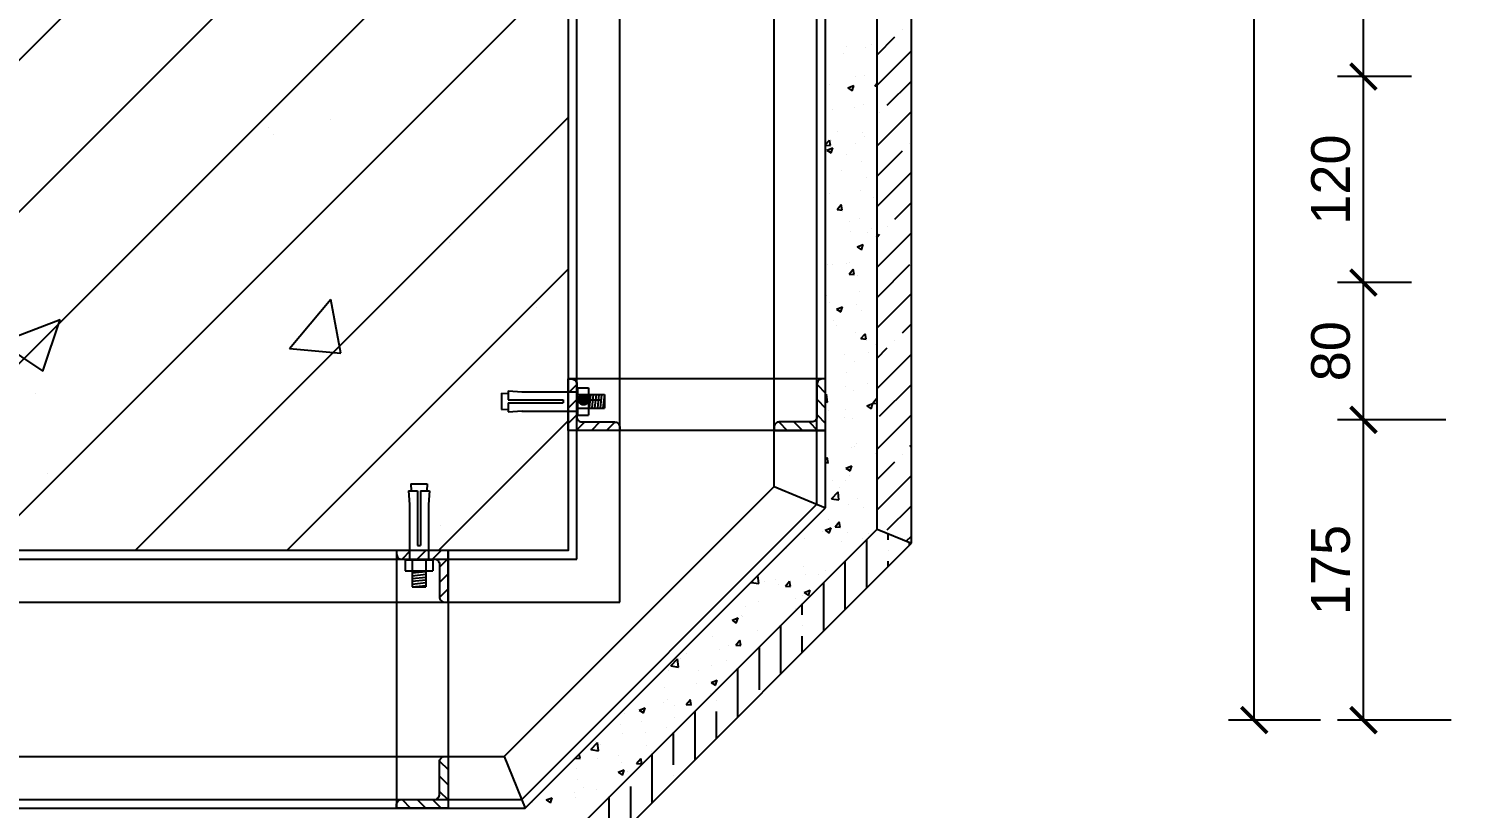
# Model space of a CAD drawing. Extents: x 15151 to 53333, y -36484 to -6005.
# Drawn here: x 24984 to 26949, y -24609 to -23552 of the extents above; entities that cross this region are included whole.
import ezdxf

# ---------------------------------------------------------------- set-up
doc = ezdxf.new("R2010")
doc.units = 0
doc.header["$MEASUREMENT"] = 0
doc.header["$PDMODE"] = 66
doc.layers.get('0').update_dxf_attribs({"linetype": 'CONTINUOUS'})
doc.layers.get('DEFPOINTS').update_dxf_attribs({"linetype": 'CONTINUOUS'})
for name, color, linetype in [('2', 2, 'CONTINUOUS'), ('3', 3, 'CONTINUOUS'), ('4', 4, 'CONTINUOUS'), ('7', 7, 'CONTINUOUS'), ('BH', 3, 'CONTINUOUS'), ('DIM', 3, 'CONTINUOUS')]:
    doc.layers.add(name, color=color, linetype=linetype)
doc.styles.add('DIM', font='ARIAL.TTF')
doc.dimstyles.new('DIM', dxfattribs={"dimscale": 35, "dimtxt": 1.5, "dimasz": 1, "dimexe": 1, "dimexo": 1, "dimgap": 0.5, "dimtad": 1, "dimdec": 0, "dimzin": 0, "dimdsep": 46, "dimtxsty": 'DIM', "dimblk": 'DOT', "dimblk1": 'ARCHTICK', "dimblk2": 'ARCHTICK', "dimsah": 1, "dimcen": 0, "dimclrd": 3, "dimclre": 3, "dimclrt": 7, "dimadec": 0, "dimazin": 0, "dimtfac": 0.5, "dimtdec": 0, "dimtmove": 2, "dimatfit": 3, "dimldrblk": 'ARCHTICK', "dimfxl": 0, "dimtolj": 1, "dimtzin": 0, "dimarcsym": 0})

# ---------------------------------------------------------------- blocks, each defined once
blk = doc.blocks.new('*X410')
at = {"color": 0}
for p, q in [((13930.02, -9139.34), (14524.09, -8545.27)), ((13930.02, -9050.95), (14435.7, -8545.27)), ((13930.02, -8962.56), (14347.31, -8545.27)), ((13930.02, -8874.17), (14258.93, -8545.27)), ((13930.02, -8785.78), (14170.54, -8545.27)), ((13930.02, -8697.39), (14082.15, -8545.27)), ((13930.02, -8609.01), (13993.76, -8545.27)), ((14012.48, -9145.27), (14530.02, -8627.72)), ((14100.87, -9145.27), (14530.02, -8716.11)), ((14189.26, -9145.27), (14530.02, -8804.5)), ((14277.64, -9145.27), (14530.02, -8892.89)), ((14366.03, -9145.27), (14530.02, -8981.28)), ((14454.42, -9145.27), (14530.02, -9069.67))]:
    blk.add_line(p, q, dxfattribs=at)
blk = doc.blocks.new('*X411')
at = {"color": 0}
for p, q in [((14306.7, -8550.05), (14306.7, -8550.05)), ((13939.57, -8620.08), (13963.67, -8591.36)), ((13969.45, -8622.71), (13963.66, -8591.37)), ((13990.93, -8591.62), (13990.93, -8591.62)), ((14412.26, -8595.67), (14412.26, -8595.67)), ((13939.57, -8620.08), (13969.45, -8622.7)), ((14298.2, -8651.46), (14322.3, -8622.73)), ((14328.08, -8654.09), (14322.29, -8622.74)), ((14185.61, -8631.97), (14185.61, -8631.97)), ((14473.77, -8631.24), (14473.77, -8631.24)), ((14120.67, -8645.72), (14120.67, -8645.72)), ((14320.63, -8661.39), (14355.64, -8647.96)), ((14345.5, -8678.18), (14355.63, -8647.97)), ((14452.52, -8643.25), (14452.52, -8643.25)), ((14298.2, -8651.46), (14328.08, -8654.07)), ((14221.22, -8663.25), (14221.22, -8663.25)), ((14320.63, -8661.39), (14345.5, -8678.17)), ((13964.5, -8698.46), (13964.5, -8698.46)), ((14489.7, -8705.84), (14489.7, -8705.84)), ((14300.34, -8730.77), (14300.34, -8730.77)), ((14175.17, -8747.25), (14175.17, -8747.25)), ((14135.99, -8806.81), (14174.93, -8766.23)), ((14180.45, -8813.72), (14174.92, -8766.23)), ((14467.69, -8797.69), (14467.69, -8797.69)), ((13930.02, -8811.33), (13935.53, -8809.22)), ((13930.02, -8825.62), (13935.52, -8809.23)), ((14135.99, -8806.81), (14180.46, -8813.71)), ((14215.14, -8829.7), (14215.14, -8829.7)), ((13958.42, -8864.9), (13958.42, -8864.9)), ((14088.24, -8887.47), (14088.24, -8887.47)), ((14391.62, -8894), (14391.62, -8894)), ((14355.15, -8898.74), (14355.15, -8898.74)), ((14358.17, -8903.05), (14358.17, -8903.05)), ((14168.8, -8927.98), (14168.8, -8927.98)), ((14043.63, -8944.46), (14043.63, -8944.46)), ((14100.02, -8944.05), (14100.02, -8944.05)), ((14193.66, -8954.63), (14193.66, -8954.63)), ((14008.94, -8996.18), (14033.05, -8967.45)), ((14038.82, -8998.81), (14033.04, -8967.46)), ((14460.57, -8965.91), (14460.57, -8965.91)), ((14461.61, -8964.14), (14461.61, -8964.14)), ((14008.94, -8996.18), (14038.83, -8998.79)), ((14209.06, -8996.14), (14209.06, -8996.14)), ((14367.57, -9027.56), (14391.68, -8998.83)), ((14397.45, -9030.18), (14391.67, -8998.84)), ((14511.42, -9003.78), (14511.42, -9003.78)), ((14198.97, -9023.97), (14233.98, -9010.53)), ((14223.84, -9040.76), (14233.98, -9010.54)), ((14198.97, -9023.97), (14223.84, -9040.74)), ((14367.57, -9027.56), (14397.46, -9030.17)), ((13952.34, -9031.35), (13952.34, -9031.35)), ((14219.83, -9053.83), (14219.83, -9053.83)), ((14226.63, -9100.26), (14226.63, -9100.26)), ((14037.27, -9125.19), (14037.27, -9125.19)), ((14455.53, -9130.58), (14455.53, -9130.58)), ((13988.76, -9141.62), (13988.76, -9141.62))]:
    blk.add_line(p, q, dxfattribs=at)
blk = doc.blocks.new('*X413')
at = {"color": 0}
for p, q in [((6906.05, -6617.37), (6916.39, -6607.03)), ((6920.81, -6602.61), (6920.81, -6602.61)), ((6906.05, -6635.04), (6926.05, -6615.04)), ((6911.97, -6646.8), (6926.05, -6632.72)), ((6906.05, -6670.4), (6926.05, -6650.4)), ((6907.55, -6651.22), (6907.55, -6651.22)), ((6906.05, -6688.08), (6920.81, -6673.32)), ((6925.23, -6668.9), (6925.23, -6668.9)), ((6906.05, -6705.75), (6926.05, -6685.75)), ((6916.39, -6713.1), (6926.05, -6703.43)), ((6906.05, -6741.11), (6926.05, -6721.11)), ((6906.05, -6723.43), (6907.55, -6721.93)), ((6911.97, -6717.51), (6911.97, -6717.51)), ((6906.05, -6758.79), (6925.23, -6739.61)), ((6906.05, -6776.46), (6926.05, -6756.46)), ((6920.81, -6779.39), (6926.05, -6774.14)), ((6916.39, -6783.81), (6916.39, -6783.81)), ((6906.05, -6794.14), (6911.97, -6788.23)), ((6906.05, -6811.82), (6926.05, -6791.82)), ((6907.55, -6828), (6926.05, -6809.5)), ((6906.05, -6847.18), (6926.05, -6827.18)), ((6920.81, -6850.1), (6920.81, -6850.1)), ((6925.23, -6845.68), (6926.05, -6844.85)), ((6906.05, -6864.85), (6916.39, -6854.52)), ((6906.05, -6882.53), (6926.05, -6862.53)), ((6911.97, -6894.29), (6926.05, -6880.21)), ((6923.09, -6900.84), (6926.05, -6897.89))]:
    blk.add_line(p, q, dxfattribs=at)
blk = doc.blocks.new('*X414')
at = {"color": 0}
for p, q in [((6900, -6928.12), (6900, -6899.84)), ((6912.5, -6900), (6912.5, -6896.46)), ((6925, -6903.12), (6925, -6901.63)), ((6912.5, -6906.25), (6912.5, -6906.25)), ((6887.5, -6940.62), (6887.5, -6912.5)), ((6912.5, -6915.62), (6912.5, -6912.5)), ((6875, -6953.12), (6875, -6924.84)), ((6862.5, -6943.75), (6862.5, -6937.34)), ((6850, -6978.12), (6850, -6949.84)), ((6862.5, -6950), (6862.5, -6950)), ((6862.5, -6965.62), (6862.5, -6956.25)), ((6837.5, -6987.5), (6837.5, -6962.34)), ((6825, -7003.12), (6825, -6974.84)), ((6812.5, -6987.5), (6812.5, -6987.34)), ((6812.5, -6993.75), (6812.5, -6993.75)), ((6800, -7028.12), (6800, -6999.84)), ((6812.5, -7015.62), (6812.5, -7000)), ((6787.5, -7031.25), (6787.5, -7012.34)), ((6775, -7053.12), (6775, -7024.84)), ((6762.5, -7037.5), (6762.5, -7037.5)), ((6787.5, -7037.5), (6787.5, -7037.5)), ((6762.5, -7065.62), (6762.5, -7043.75)), ((6750, -7078.12), (6750, -7049.84))]:
    blk.add_line(p, q, dxfattribs=at)
blk = doc.blocks.new('*X420')
at = {"color": 0}
for p, q in [((6888.45, -6612.43), (6888.45, -6612.43)), ((6899.39, -6613.04), (6899.39, -6613.04)), ((6902.56, -6611.34), (6902.56, -6611.34)), ((6886.42, -6616.93), (6886.42, -6616.93)), ((6893.3, -6629.83), (6893.3, -6629.83)), ((6898.78, -6629.69), (6898.78, -6629.69)), ((6905.82, -6628.18), (6905.82, -6628.18)), ((6878.39, -6634.93), (6878.39, -6634.93)), ((6889.03, -6636.69), (6892.53, -6635.35)), ((6889.03, -6636.69), (6891.52, -6638.37)), ((6891.52, -6638.38), (6892.53, -6635.35)), ((6892.62, -6636.75), (6892.62, -6636.75)), ((6904.77, -6635.52), (6906.05, -6633.99)), ((6904.77, -6635.52), (6906.05, -6635.63)), ((6880.15, -6649.55), (6880.15, -6649.55)), ((6892.67, -6647.9), (6892.67, -6647.9)), ((6898.17, -6646.33), (6898.17, -6646.33)), ((6876.32, -6664.76), (6876.32, -6664.76)), ((6882.88, -6662.3), (6882.88, -6662.3)), ((6897.56, -6662.98), (6897.56, -6662.98)), ((6898.45, -6665.13), (6898.45, -6665.13)), ((6905.48, -6659.76), (6905.48, -6659.76)), ((6876.05, -6669.74), (6878.25, -6667.12)), ((6876.05, -6670.01), (6878.83, -6670.25)), ((6876.87, -6672.95), (6880.37, -6671.61)), ((6876.87, -6672.95), (6879.35, -6674.63)), ((6878.83, -6670.26), (6878.25, -6667.13)), ((6879.35, -6674.63), (6880.36, -6671.61)), ((6879.51, -6667.62), (6879.51, -6667.62)), ((6893.42, -6669.02), (6893.42, -6669.02)), ((6888.3, -6675.74), (6888.3, -6675.74)), ((6896.95, -6679.62), (6896.95, -6679.62)), ((6885.3, -6684.85), (6885.3, -6684.85)), ((6899.62, -6688.85), (6899.62, -6688.85)), ((6878.24, -6698.24), (6878.24, -6698.24)), ((6896.35, -6696.27), (6896.35, -6696.27)), ((6903.72, -6700.41), (6903.72, -6700.41)), ((6882.78, -6707.6), (6885.19, -6704.73)), ((6882.78, -6707.6), (6885.77, -6707.86)), ((6885.76, -6707.87), (6885.19, -6704.73)), ((6889.89, -6714.4), (6889.89, -6714.4)), ((6895.74, -6712.91), (6895.74, -6712.91)), ((6890.57, -6720.13), (6890.57, -6720.13)), ((6900.43, -6721.11), (6900.43, -6721.11)), ((6903.09, -6718.48), (6903.09, -6718.48)), ((6905.34, -6723.07), (6905.34, -6723.07)), ((6876.18, -6728.08), (6876.18, -6728.08)), ((6894.55, -6729.34), (6898.05, -6727.99)), ((6894.55, -6729.34), (6897.03, -6731.02)), ((6895.13, -6729.56), (6895.13, -6729.56)), ((6897.03, -6731.02), (6898.04, -6728)), ((6877.41, -6739.85), (6877.41, -6739.85)), ((6879.94, -6739.81), (6879.94, -6739.81)), ((6888.16, -6739.06), (6888.16, -6739.06)), ((6889.72, -6745.21), (6892.13, -6742.34)), ((6889.93, -6738.2), (6889.93, -6738.2)), ((6892.7, -6745.48), (6892.12, -6742.34)), ((6889.72, -6745.21), (6892.71, -6745.47)), ((6894.52, -6746.2), (6894.52, -6746.2)), ((6876.78, -6757.93), (6876.78, -6757.93)), ((6895.71, -6755.43), (6895.71, -6755.43)), ((6878.09, -6761.56), (6878.09, -6761.56)), ((6882.38, -6765.6), (6885.88, -6764.25)), ((6882.38, -6765.6), (6884.87, -6767.27)), ((6884.86, -6767.28), (6885.88, -6764.26)), ((6893.91, -6762.85), (6893.91, -6762.85)), ((6896.89, -6766.49), (6896.89, -6766.49)), ((6880.74, -6772.08), (6880.74, -6772.08)), ((6882.56, -6775.15), (6882.56, -6775.15)), ((6893.31, -6779.49), (6893.31, -6779.49)), ((6896.66, -6782.82), (6899.07, -6779.95)), ((6896.66, -6782.82), (6899.64, -6783.08)), ((6899.64, -6783.09), (6899.06, -6779.95)), ((6886.95, -6791.9), (6886.95, -6791.9)), ((6900.99, -6790.72), (6900.99, -6790.72)), ((6905.19, -6786.39), (6905.19, -6786.39)), ((6892.7, -6796.14), (6892.7, -6796.14)), ((6888.01, -6802.37), (6888.01, -6802.37)), ((6900.35, -6808.79), (6900.35, -6808.79)), ((6876.05, -6815.74), (6876.67, -6815.09)), ((6877.22, -6819.84), (6876.67, -6815.09)), ((6877.21, -6817.45), (6877.21, -6817.45)), ((6887.83, -6810.44), (6887.83, -6810.44)), ((6892.09, -6812.78), (6892.09, -6812.78)), ((6903.59, -6820.43), (6906, -6817.56)), ((6903.9, -6818.58), (6903.9, -6818.58)), ((6906.05, -6817.85), (6906, -6817.56)), ((6876.05, -6819.65), (6877.23, -6819.83)), ((6877.95, -6824.87), (6877.95, -6824.87)), ((6887.75, -6824.17), (6887.75, -6824.17)), ((6900.06, -6821.98), (6903.56, -6820.64)), ((6900.06, -6821.98), (6902.55, -6823.66)), ((6902.54, -6823.67), (6903.56, -6820.65)), ((6903.59, -6820.43), (6906.05, -6820.65)), ((6887.2, -6828.51), (6887.2, -6828.51)), ((6891.48, -6829.42), (6891.48, -6829.42)), ((6876.05, -6853.25), (6877.08, -6852.03)), ((6877.65, -6855.17), (6877.07, -6852.04)), ((6890.87, -6846.07), (6890.87, -6846.07)), ((6892.98, -6845.74), (6892.98, -6845.74)), ((6893.95, -6844), (6893.95, -6844)), ((6905.04, -6849.7), (6905.04, -6849.7)), ((6876.05, -6855.02), (6877.66, -6855.16)), ((6887.9, -6858.24), (6891.4, -6856.9)), ((6887.9, -6858.24), (6890.38, -6859.92)), ((6890.38, -6859.93), (6891.39, -6856.9)), ((6879.82, -6865.46), (6879.82, -6865.46)), ((6887.86, -6865.68), (6887.86, -6865.68)), ((6890.27, -6862.71), (6890.27, -6862.71)), ((6879.41, -6876.13), (6883.3, -6872.07)), ((6879.41, -6876.13), (6883.86, -6876.82)), ((6883.85, -6876.82), (6883.3, -6872.07)), ((6884.22, -6869.55), (6884.22, -6869.55)), ((6894.76, -6876.26), (6894.76, -6876.26)), ((6889.66, -6879.36), (6889.66, -6879.36)), ((6898.25, -6881.02), (6898.25, -6881.02)), ((6875.73, -6894.5), (6879.23, -6893.16)), ((6875.73, -6894.5), (6878.22, -6896.18)), ((6877.8, -6888.19), (6877.8, -6888.19)), ((6878.21, -6896.18), (6879.22, -6893.16)), ((6881.6, -6892.51), (6884.02, -6889.64)), ((6881.6, -6892.51), (6884.59, -6892.77)), ((6884.59, -6892.78), (6884.01, -6889.65)), ((6863.79, -6899.2), (6863.79, -6899.2)), ((6874.27, -6894.96), (6874.27, -6894.96)), ((6885.1, -6900.74), (6885.1, -6900.74)), ((6889.05, -6896), (6889.05, -6896)), ((6897.61, -6899.09), (6897.61, -6899.09)), ((6900.96, -6896.09), (6900.96, -6896.09)), ((6853.52, -6904.9), (6853.52, -6904.9)), ((6863.19, -6915.85), (6863.19, -6915.85)), ((6875.73, -6918.02), (6875.73, -6918.02)), ((6832.68, -6924.83), (6835.01, -6922.4)), ((6832.68, -6924.83), (6837.12, -6925.52)), ((6837.12, -6925.52), (6836.57, -6920.84)), ((6840.36, -6924.62), (6840.36, -6924.62)), ((6846.58, -6923.03), (6846.58, -6923.03)), ((6848.38, -6926.1), (6848.38, -6926.1)), ((6852.68, -6926.98), (6855.09, -6924.11)), ((6852.68, -6926.98), (6855.67, -6927.25)), ((6855.66, -6927.25), (6855.08, -6924.12)), ((6864.53, -6920.51), (6864.53, -6920.51)), ((6871.94, -6920.46), (6871.94, -6920.46)), ((6836.91, -6936.01), (6836.91, -6936.01)), ((6858.56, -6934), (6858.56, -6934)), ((6862.58, -6932.49), (6862.58, -6932.49)), ((6863.56, -6930.76), (6867.06, -6929.41)), ((6863.56, -6930.76), (6866.05, -6932.43)), ((6866.05, -6932.44), (6867.06, -6929.42)), ((6827.21, -6944.34), (6827.21, -6944.34)), ((6827.89, -6944.8), (6827.89, -6944.8)), ((6829.4, -6939.01), (6829.4, -6939.01)), ((6858.79, -6940.18), (6858.79, -6940.18)), ((6821.55, -6946.88), (6825.05, -6945.54)), ((6821.55, -6946.88), (6824.04, -6948.56)), ((6824.03, -6948.57), (6825.05, -6945.55)), ((6836.3, -6952.66), (6836.3, -6952.66)), ((6810.33, -6956.41), (6810.33, -6956.41)), ((6819.33, -6961.51), (6819.33, -6961.51)), ((6823.75, -6961.46), (6826.16, -6958.58)), ((6823.75, -6961.46), (6826.74, -6961.72)), ((6826.74, -6961.72), (6826.16, -6958.59)), ((6785.94, -6973.54), (6789.84, -6969.48)), ((6790.38, -6974.23), (6789.83, -6969.48)), ((6791.47, -6969.22), (6791.47, -6969.22)), ((6795.12, -6966.55), (6795.12, -6966.55)), ((6814.06, -6964.06), (6814.06, -6964.06)), ((6818.16, -6970.35), (6818.16, -6970.35)), ((6784.47, -6976.25), (6784.47, -6976.25)), ((6785.94, -6973.54), (6790.39, -6974.23)), ((6802.01, -6975.94), (6802.01, -6975.94)), ((6809.72, -6973.05), (6809.72, -6973.05)), ((6781.97, -6986.27), (6781.97, -6986.27)), ((6800.9, -6983.78), (6800.9, -6983.78)), ((6809.39, -6983.14), (6812.89, -6981.8)), ((6809.39, -6983.14), (6811.87, -6984.82)), ((6811.87, -6984.82), (6812.88, -6981.8)), ((6781.52, -6994.64), (6781.52, -6994.64)), ((6783.86, -6992.9), (6783.86, -6992.9)), ((6794.83, -6995.93), (6797.24, -6993.06)), ((6797.81, -6996.2), (6797.23, -6993.06)), ((6809.11, -6989.7), (6809.11, -6989.7)), ((6758.95, -7001.36), (6758.95, -7001.36)), ((6767.38, -6999.27), (6770.88, -6997.92)), ((6767.38, -6999.27), (6769.86, -7000.95)), ((6769.86, -7000.95), (6770.87, -6997.93)), ((6787.75, -7003.5), (6787.75, -7003.5)), ((6788.11, -6996.35), (6788.11, -6996.35)), ((6794.83, -6995.93), (6797.82, -6996.19)), ((6756.3, -7007.64), (6756.3, -7007.64)), ((6768.81, -7005.99), (6768.81, -7005.99)), ((6770.93, -7012.33), (6770.93, -7012.33)), ((6783.25, -7009.54), (6783.25, -7009.54)), ((6739.21, -7022.24), (6743.1, -7018.18)), ((6741.77, -7017.34), (6741.77, -7017.34)), ((6743.65, -7022.94), (6743.1, -7018.19)), ((6745.09, -7019.06), (6745.09, -7019.06)), ((6757.58, -7013.06), (6757.58, -7013.06)), ((6771.78, -7020.19), (6771.78, -7020.19)), ((6730.14, -7027.27), (6733.03, -7027.52)), ((6733.02, -7027.53), (6732.53, -7024.88)), ((6739.21, -7022.24), (6743.66, -7022.93)), ((6743.14, -7027.36), (6743.14, -7027.36)), ((6755.63, -7025.78), (6755.63, -7025.78)), ((6755.66, -7025.72), (6755.66, -7025.72)), ((6765.9, -7030.4), (6768.31, -7027.53)), ((6768.89, -7030.67), (6768.31, -7027.53)), ((6774.6, -7023.22), (6774.6, -7023.22)), ((6731, -7033.46), (6731, -7033.46)), ((6755.21, -7035.53), (6758.71, -7034.18)), ((6755.21, -7035.53), (6757.7, -7037.2)), ((6756.97, -7029.71), (6756.97, -7029.71)), ((6757.69, -7037.21), (6758.71, -7034.19)), ((6760.87, -7034.84), (6760.87, -7034.84)), ((6765.9, -7030.4), (6768.89, -7030.66)), ((6731.71, -7039.84), (6731.71, -7039.84)), ((6735.14, -7044.48), (6735.14, -7044.48)), ((6742.51, -7045.44), (6742.51, -7045.44)), ((6705.14, -7053.3), (6705.14, -7053.3)), ((6713.2, -7051.65), (6716.7, -7050.31)), ((6713.2, -7051.65), (6715.69, -7053.33)), ((6715.68, -7053.33), (6716.69, -7050.31)), ((6729.99, -7047.08), (6729.99, -7047.08)), ((6730.39, -7050.1), (6730.39, -7050.1))]:
    blk.add_line(p, q, dxfattribs=at)
blk = doc.blocks.new('_ARCHTICK')
at = {"color": 0, "linetype": 'ByBlock', "const_width": 0.15}
blk.add_lwpolyline([(-0.5, -0.5), (0.5, 0.5)], dxfattribs=at)
blk = doc.blocks.new('*D447')
at = {"layer": 'DEFPOINTS', "color": 0}
for p in [(26795, -24082.6), (26941.9, -24082.6), (26949.2, -24490.1)]:
    blk.add_point(p, dxfattribs=at)
at = {"layer": 'DIM', "color": 3, "lineweight": -2}
for p, q in [((26906.9, -24082.6), (26760, -24082.6)), ((26795, -24490.1), (26795, -24082.6)), ((26914.2, -24490.1), (26760, -24490.1))]:
    blk.add_line(p, q, dxfattribs=at)
at = {"layer": 'DIM', "color": 3, "lineweight": -2, "xscale": 35, "yscale": 35, "zscale": 35}
for p, rotation in [((26795, -24082.6), 90), ((26795, -24490.1), 270)]:
    blk.add_blockref('_ARCHTICK', p, dxfattribs=dict(at, rotation=rotation))
at = {"layer": 'DIM', "color": 7, "insert": (26750.7, -24286.4), "char_height": 52.5, "attachment_point": 5, "rotation": 90, "style": 'DIM'}
blk.add_mtext('\\A1;175', dxfattribs=at)
blk = doc.blocks.new('DOT')
at = {"color": 0, "linetype": 'ByBlock'}
blk.add_line((-0.35, 0), (-1, 0), dxfattribs=at)
at = {"color": 0, "linetype": 'ByBlock', "const_width": 0.35}
blk.add_lwpolyline([(-0.175, 0, 1), (0.175, 0, 1)], format="xyb", close=True, dxfattribs=at)
blk = doc.blocks.new('*D448')
at = {"layer": 'DEFPOINTS', "color": 0}
for p in [(26646.8, -22394.5), (26771.7, -22394.5), (26771.7, -24490.1)]:
    blk.add_point(p, dxfattribs=at)
at = {"layer": 'DIM', "color": 3, "lineweight": -2}
for p, q in [((26736.7, -22394.5), (26611.8, -22394.5)), ((26646.8, -24490.1), (26646.8, -22394.5)), ((26736.7, -24490.1), (26611.8, -24490.1))]:
    blk.add_line(p, q, dxfattribs=at)
at = {"layer": 'DIM', "color": 3, "lineweight": -2, "xscale": 35, "yscale": 35, "zscale": 35}
for p, rotation in [((26646.8, -22394.5), 90), ((26646.8, -24490.1), 270)]:
    blk.add_blockref('_ARCHTICK', p, dxfattribs=dict(at, rotation=rotation))
at = {"layer": 'DIM', "color": 7, "insert": (26602.5, -23442.3), "char_height": 52.5, "attachment_point": 5, "rotation": 90, "style": 'DIM'}
blk.add_mtext('\\A1;900', dxfattribs=at)
blk = doc.blocks.new('*X388')
at = {"color": 0}
for p, q in [((14078.19, -9150.27), (14083.19, -9145.27)), ((14087.03, -9150.27), (14092.03, -9145.27)), ((14095.87, -9150.27), (14100.87, -9145.27)), ((14100.02, -9154.95), (14105.02, -9149.95)), ((14100.02, -9163.79), (14105.02, -9158.79)), ((14100.04, -9172.61), (14105.02, -9167.63))]:
    blk.add_line(p, q, dxfattribs=at)
blk = doc.blocks.new('*D456')
at = {"layer": 'DEFPOINTS', "color": 0}
for p in [(26795, -23267.7), (26895.4, -23267.7), (26895.4, -23616.9)]:
    blk.add_point(p, dxfattribs=at)
at = {"layer": 'DIM', "color": 3, "lineweight": -2}
for p, q in [((26860.4, -23267.7), (26760, -23267.7)), ((26795, -23616.9), (26795, -23267.7)), ((26860.4, -23616.9), (26760, -23616.9))]:
    blk.add_line(p, q, dxfattribs=at)
at = {"layer": 'DIM', "color": 3, "lineweight": -2, "xscale": 35, "yscale": 35, "zscale": 35}
for p, rotation in [((26795, -23267.7), 90), ((26795, -23616.9), 270)]:
    blk.add_blockref('_ARCHTICK', p, dxfattribs=dict(at, rotation=rotation))
at = {"layer": 'DIM', "color": 7, "insert": (26750.7, -23442.3), "char_height": 52.5, "attachment_point": 5, "rotation": 90, "style": 'DIM'}
blk.add_mtext('\\A1;150', dxfattribs=at)
blk = doc.blocks.new('*D457')
at = {"layer": 'DEFPOINTS', "color": 0}
for p in [(26795, -23616.9), (26895.4, -23616.9), (26895.4, -23896.3)]:
    blk.add_point(p, dxfattribs=at)
at = {"layer": 'DIM', "color": 3, "lineweight": -2}
for p, q in [((26860.4, -23616.9), (26760, -23616.9)), ((26795, -23896.3), (26795, -23616.9)), ((26860.4, -23896.3), (26760, -23896.3))]:
    blk.add_line(p, q, dxfattribs=at)
at = {"layer": 'DIM', "color": 3, "lineweight": -2, "xscale": 35, "yscale": 35, "zscale": 35}
for p, rotation in [((26795, -23616.9), 90), ((26795, -23896.3), 270)]:
    blk.add_blockref('_ARCHTICK', p, dxfattribs=dict(at, rotation=rotation))
at = {"layer": 'DIM', "color": 7, "insert": (26750.7, -23756.6), "char_height": 52.5, "attachment_point": 5, "rotation": 90, "style": 'DIM'}
blk.add_mtext('\\A1;120', dxfattribs=at)
blk = doc.blocks.new('*D458')
at = {"layer": 'DEFPOINTS', "color": 0}
for p in [(26795, -23896.3), (26895.4, -23896.3), (26941.9, -24082.6)]:
    blk.add_point(p, dxfattribs=at)
at = {"layer": 'DIM', "color": 3, "lineweight": -2}
for p, q in [((26860.4, -23896.3), (26760, -23896.3)), ((26795, -24082.6), (26795, -23896.3)), ((26906.9, -24082.6), (26760, -24082.6))]:
    blk.add_line(p, q, dxfattribs=at)
at = {"layer": 'DIM', "color": 3, "lineweight": -2, "xscale": 35, "yscale": 35, "zscale": 35}
for p, rotation in [((26795, -23896.3), 90), ((26795, -24082.6), 270)]:
    blk.add_blockref('_ARCHTICK', p, dxfattribs=dict(at, rotation=rotation))
at = {"layer": 'DIM', "color": 7, "insert": (26750.7, -23989.5), "char_height": 52.5, "attachment_point": 5, "rotation": 90, "style": 'DIM'}
blk.add_mtext('\\A1;80', dxfattribs=at)

msp = doc.modelspace()

# ---------------------------------------------------------------- linework, layer by layer
at = {"layer": '2'}
msp.add_lwpolyline([(24318.8, -24260.1), (24318.8, -22863), (25715.9, -22863), (25715.9, -24260.1)], close=True, dxfattribs=at)
at = {"layer": '3'}
for p, q in [((25727.6, -24271.7), (25727.6, -22851.4)), ((26053.5, -24197.1), (26053.5, -22926)), ((25652.9, -24597.7), (26053.5, -24197.1)), ((24307.2, -24271.7), (25727.6, -24271.7)), ((24381.9, -24597.7), (25652.9, -24597.7))]:
    msp.add_line(p, q, dxfattribs=at)
at = {"layer": '3', "color": 3}
for p, q in [((25625.3, -24046.4), (25625.3, -24068.8)), ((25625.3, -24046.4), (25634.6, -24047.1)), ((25634.6, -24043.3), (25634.6, -24055.7)), ((25634.6, -24043.3), (25653.5, -24044.6)), ((25653.2, -24044.6), (25728.1, -24044.6)), ((25728.6, -24039), (25743.5, -24039)), ((25728.6, -24039), (25728.6, -24076.2)), ((25728.6, -24048.3), (25765, -24048.3)), ((25743.5, -24039), (25743.5, -24076.2)), ((25746.3, -24048.3), (25744.3, -24066.9)), ((25750, -24048.3), (25748, -24066.9)), ((25753.7, -24048.3), (25751.8, -24066.9)), ((25757.5, -24048.3), (25755.5, -24066.9)), ((25761.2, -24048.3), (25759.2, -24066.9)), ((25765, -24048.3), (25763, -24066.9)), ((25765, -24048.3), (25765, -24066.9)), ((25625.3, -24068.8), (25634.6, -24068.2)), ((25634.6, -24055.7), (25709.1, -24055.7)), ((25634.6, -24059.5), (25709.1, -24059.5)), ((25634.6, -24059.5), (25634.6, -24071.9)), ((25634.6, -24071.9), (25653.5, -24070.6)), ((25653.2, -24070.7), (25728.1, -24070.7)), ((25709.1, -24055.7), (25709.1, -24059.5)), ((25728.6, -24066.9), (25765, -24066.9)), ((25728.6, -24076.2), (25743.5, -24076.2)), ((25499.1, -24178.8), (25500.4, -24197.6)), ((25499.1, -24178.8), (25511.6, -24178.8)), ((25502.3, -24169.5), (25502.9, -24178.8)), ((25502.3, -24169.5), (25524.6, -24169.5)), ((25511.6, -24178.8), (25511.6, -24253.3)), ((25515.3, -24178.8), (25515.3, -24253.3)), ((25515.3, -24178.8), (25527.7, -24178.8)), ((25524.6, -24169.5), (25524, -24178.8)), ((25527.7, -24178.8), (25526.5, -24197.6)), ((25500.4, -24197.4), (25500.4, -24272.3)), ((25526.5, -24197.4), (25526.5, -24272.3)), ((25511.6, -24253.3), (25515.3, -24253.3)), ((25494.8, -24272.8), (25532.1, -24272.8)), ((25494.8, -24272.8), (25494.8, -24287.7)), ((25504.1, -24272.8), (25504.1, -24309.2)), ((25522.7, -24272.8), (25522.7, -24309.2)), ((25532.1, -24272.8), (25532.1, -24287.7)), ((25494.8, -24287.7), (25532.1, -24287.7)), ((25504.1, -24290.4), (25522.7, -24288.4)), ((25504.1, -24294.2), (25522.7, -24292.2)), ((25504.1, -24297.9), (25522.7, -24295.9)), ((25504.1, -24301.7), (25522.7, -24299.7)), ((25504.1, -24305.4), (25522.7, -24303.4)), ((25504.1, -24309.2), (25522.7, -24307.2)), ((25504.1, -24309.2), (25522.7, -24309.2))]:
    msp.add_line(p, q, dxfattribs=at)
at = {"layer": '4'}
for p, q in [((25785.8, -24330), (25785.8, -22793.2)), ((26065.2, -24201.9), (26065.2, -22921.2)), ((25995.3, -24172.9), (25995.3, -22950.2)), ((26065.2, -24027.2), (25715.9, -24027.2)), ((26065.2, -24097.1), (25715.9, -24097.1)), ((25628.8, -24539.5), (25995.3, -24172.9)), ((25995.3, -24172.9), (26065.2, -24201.9)), ((25657.7, -24609.4), (26065.2, -24201.9)), ((25483.1, -24260.1), (25483.1, -24609.4)), ((25552.9, -24260.1), (25552.9, -24609.4)), ((24249, -24330), (25785.8, -24330)), ((24406, -24539.5), (25628.8, -24539.5)), ((25628.8, -24539.5), (25657.7, -24609.4)), ((24377, -24609.4), (25657.7, -24609.4))]:
    msp.add_line(p, q, dxfattribs=at)
at = {"layer": '7'}
for p, q in [((26181.6, -24250.1), (26181.6, -22873)), ((26135, -24230.8), (26135, -22892.3)), ((25686.6, -24679.2), (26135, -24230.8)), ((26135, -24230.8), (26181.6, -24250.1)), ((25705.9, -24725.8), (26181.6, -24250.1))]:
    msp.add_line(p, q, dxfattribs=at)
at = {"layer": '7', "color": 7}
for points in [[(25727.6, -24078.5, 0.414214), (25734.5, -24085.5), (25778.8, -24085.5, -0.414214), (25785.8, -24092.4), (25785.8, -24097.1), (25715.9, -24097.1), (25715.9, -24027.2), (25720.6, -24027.2, -0.414214), (25727.6, -24034.2)], [(26053.5, -24078.5, -0.414214), (26046.6, -24085.5), (26002.3, -24085.5, 0.414214), (25995.3, -24092.4), (25995.3, -24097.1), (26065.2, -24097.1), (26065.2, -24027.2), (26060.5, -24027.2, 0.414214), (26053.5, -24034.2)], [(25534.3, -24271.7, -0.414214), (25541.3, -24278.7), (25541.3, -24323, 0.414214), (25548.3, -24330), (25552.9, -24330), (25552.9, -24260.1), (25483.1, -24260.1), (25483.1, -24264.8, 0.414214), (25490.1, -24271.7)], [(25534.3, -24597.7, 0.414214), (25541.3, -24590.7), (25541.3, -24546.5, -0.414214), (25548.3, -24539.5), (25552.9, -24539.5), (25552.9, -24609.4), (25483.1, -24609.4), (25483.1, -24604.7, -0.414214), (25490.1, -24597.7)]]:
    msp.add_lwpolyline(points, format="xyb", close=True, dxfattribs=at)

# ---------------------------------------------------------------- block references
at = {"layer": 'BH', "xscale": 2.32848, "yscale": 2.32848, "zscale": 2.32848}
for name, p in [('*X413', (10054.4, -8178.8)), ('*X414', (10054.4, -8178.8)), ('*X420', (10054.4, -8178.8)), ('*X410', (-8116.9, -2965.5)), ('*X411', (-8116.9, -2965.5)), ('*X388', (-7290.3, -2965.5))]:
    msp.add_blockref(name, p, dxfattribs=at)
at = {"layer": 'BH'}
for name, p, xscale, yscale, zscale, rotation in [('*X388', (4421.3, 8746.2), -2.32848, 2.32848, 2.32848, 90), ('DOT', (25736.8, -24055.4), 23.2848, 23.2848, 23.2848, 180), ('*X388', (47359.8, 8746.2), 2.32848, 2.32848, 2.32848, 270), ('*X388', (-7290.3, -45903.9), -2.32848, 2.32848, 2.32848, 180)]:
    msp.add_blockref(name, p, dxfattribs=dict(at, xscale=xscale, yscale=yscale, zscale=zscale, rotation=rotation))

# ---------------------------------------------------------------- dimensions: what is measured, and where the dimension line sits
at = {"layer": 'DIM'}
for base, p1, p2, text, picture, middle in [((26646.8, -22394.5), (26771.7, -24490.1), (26771.7, -22394.5), '900', '*D448', (26602.5, -23442.3)), ((26795, -23267.7), (26895.4, -23616.9), (26895.4, -23267.7), '150', '*D456', (26750.7, -23442.3)), ((26795, -23616.9), (26895.4, -23896.3), (26895.4, -23616.9), '120', '*D457', (26750.7, -23756.6)), ((26795, -23896.3), (26941.9, -24082.6), (26895.4, -23896.3), '80', '*D458', (26750.7, -23989.5)), ((26795, -24082.6), (26949.2, -24490.1), (26941.9, -24082.6), '175', '*D447', (26750.7, -24286.4))]:
    dim = msp.add_linear_dim(base=base, p1=p1, p2=p2, angle=90, text=text, dimstyle='DIM', dxfattribs=at)
    dim.commit()
    dim.dimension.update_dxf_attribs({"geometry": picture, "text_midpoint": middle})

doc.saveas('drawing.dxf')
